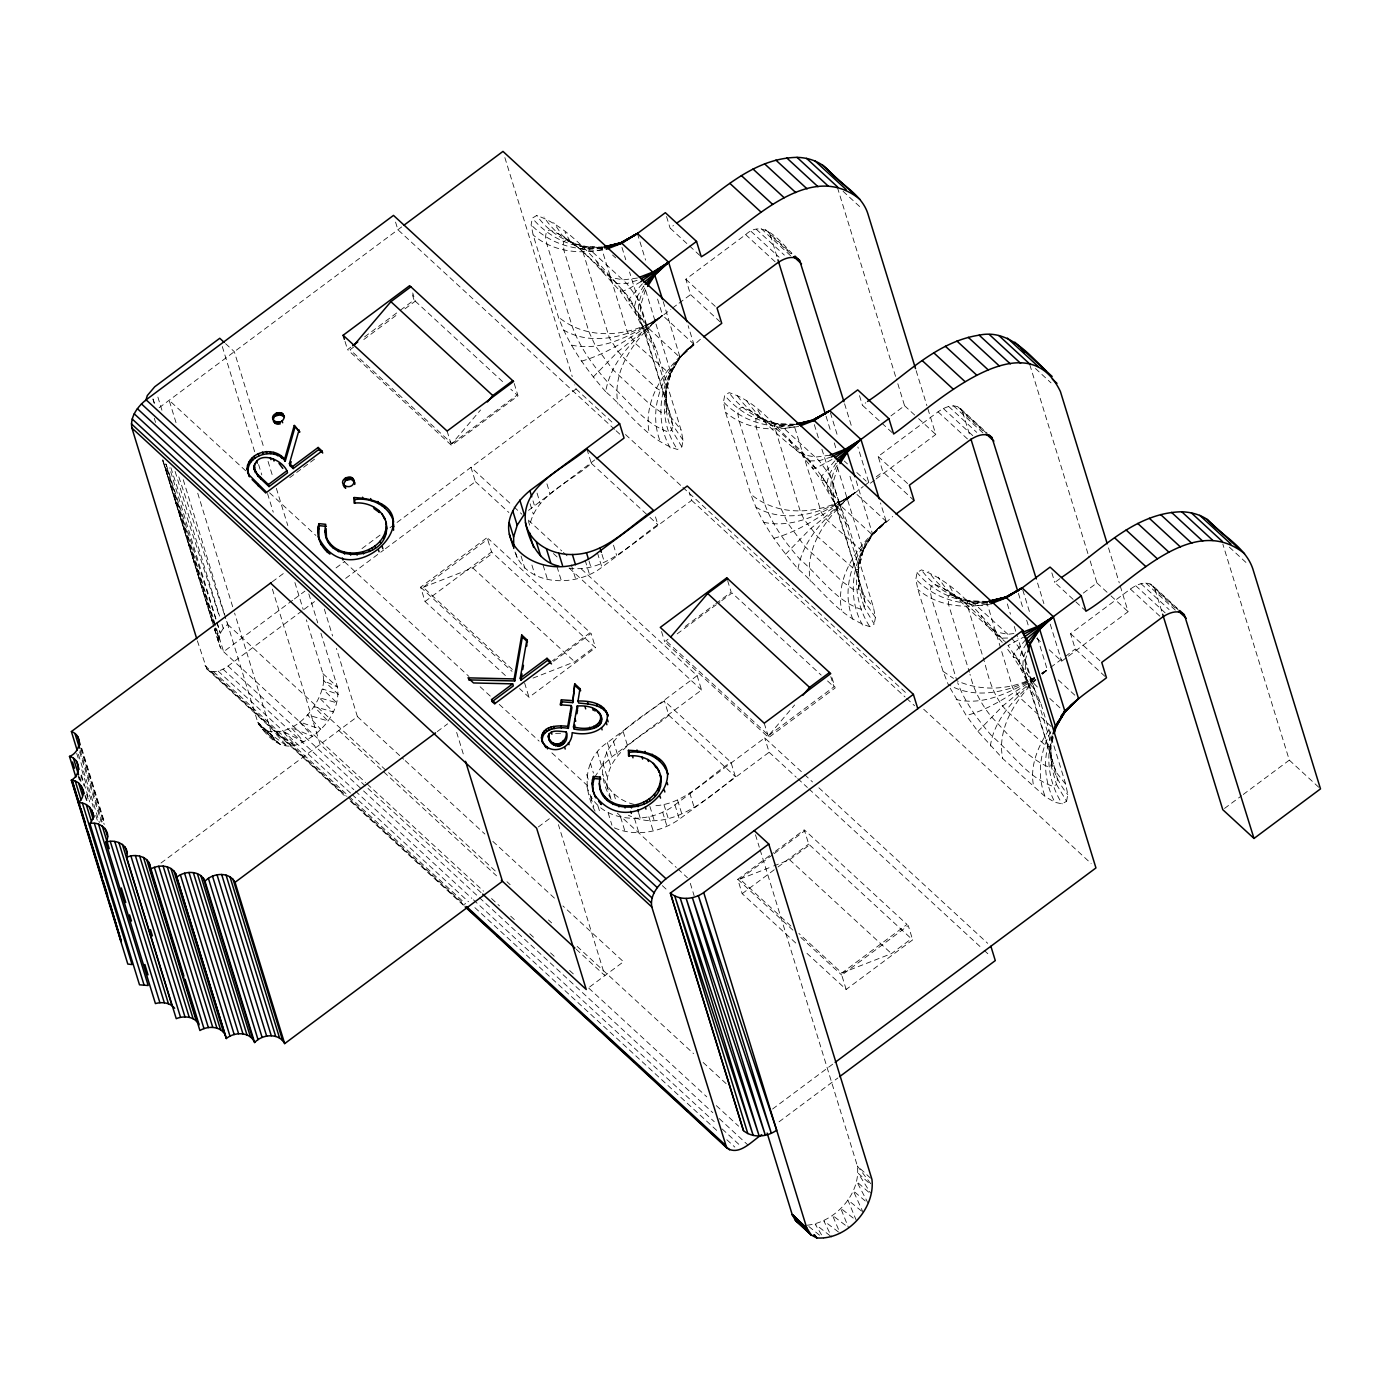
<?xml version="1.0" encoding="UTF-8"?>
<svg xmlns="http://www.w3.org/2000/svg" width="1390" height="1390" viewBox="0 0 1390 1390"><rect width="100%" height="100%" fill="white"/><g stroke="black" fill="none" stroke-linecap="round" stroke-linejoin="round"><path stroke-width="0.75" stroke-dasharray="5 3.75" d="M834.73 460.993L821.577 476.214L821.16 480.071L834.539 503.128L838.361 512.841L863.555 594.764L865.067 602.339L864.163 607.274L874.206 624.041L869.81 626.664C839.942 617.733 821.038 588.509 798.016 568.875C778.591 546.635 760.73 522.154 750.722 494.128L725.51 412.205L723.478 401.971L724.711 395.316L729.107 392.675C758.975 401.623 777.879 430.848 800.901 450.464C820.326 472.722 838.187 497.203 848.213 525.229L873.407 607.152L875.439 617.386L874.206 624.041M1025.681 639.661L1013.935 653.422L1013.519 657.279L1021.042 669.163L1030.72 690.048L1055.931 771.971L1057.425 779.547L1056.522 784.481L1066.582 801.248L1062.169 803.872L1054.906 802.308L1045.245 796.644L1002.694 758.54L977.952 731.435L966.276 715.537L950.204 688.206M681.847 446.816L671.787 430.066L672.708 425.132L671.196 417.539L646.003 335.615L636.325 314.731L620.149 291.083L620.965 287.921L642.788 319.839L655.837 348.021L681.048 429.944L683.081 440.161L681.847 446.816L677.451 449.457C647.584 440.508 628.68 411.284 605.658 391.667C611.861 355.632 643.5 330.594 670.831 309.31M798.016 568.875C804.219 532.839 835.876 507.802 863.19 486.517M990.375 746.1C994.058 718.439 1016.177 697.624 1035.602 679.501M605.658 391.667C586.232 369.41 568.371 344.946 558.346 316.903L533.152 234.98L531.119 224.763L532.353 218.108L536.749 215.467C571.898 227.977 598.482 264.013 623.363 291.049C639.435 307.26 640.303 331.897 655.837 348.021M700.386 339.264L680.249 357.473L670.206 374.24L635.213 343.278L627.238 331.602L602.026 249.679L602.513 247.055C576.746 249.105 551.552 236.456 536.749 215.467M835.147 497.047L828.683 491.956L826.633 484.224L829.17 474.39L836.102 463.148L863.312 550.214L858.429 569.518L858.777 588.682L864.163 607.274L860.897 609.22C835.581 600.862 819.561 575.651 799.597 558.954C785.211 542.465 771.971 524.325 764.552 503.545L739.341 421.622L737.847 414.046L738.75 409.112L742.017 407.148C771.641 419.05 793.829 445.582 815.739 468.256L833.166 458.856M856.205 480.853L872.659 534.455L862.565 551.448C852.539 575.947 855.284 604.528 869.81 626.664M1034.49 677.868C1008.914 692.046 974.929 700.23 948.223 684.436L943.08 671.335L917.869 589.412L915.836 579.178L917.07 572.524L921.466 569.883C956.424 582.48 980.558 615.961 1005.682 642.336M1051.135 726.449L1019.947 697.711L1012.65 687.772L986.639 601.835C960.264 604.285 933.819 592.991 917.07 572.524M1066.582 801.248L1067.798 794.594L1065.765 784.36L1040.571 702.437L1027.505 674.272L1008.028 645.516M1052.89 738.542L1050.788 746.725L1051.135 765.89L1056.522 784.481L1053.255 786.427C1027.94 778.087 1011.92 752.859 991.973 736.161C978.056 720.176 965.112 702.715 957.675 682.699M813.324 465.129L812.507 468.291L821.16 480.071L825 481.027M863.312 550.214L858.429 569.518L855.006 569.831L817.668 536.696L804.028 519.391L800.206 511.138L774.404 426.226L776.054 423.498L794.872 424.263M1053.168 737.065L1050.788 746.725L1047.382 747.038L1010.026 713.904C995.483 701.029 989.419 682.056 985.006 663.777M1052.751 736.196C1044.689 758.645 1049.624 784.047 1062.169 803.872M586.91 449.005L591.323 463.339C570.23 482.486 536.001 494.406 529.746 525.49L528.478 521.389M642.788 319.839L636.325 314.731L634.274 307.016L636.811 297.182L643.726 285.923L645.481 289.711L640.634 305.435L640.807 321.107L671.196 417.539L681.048 429.944M595.076 811.117C582.323 788.339 583.904 757.88 607.378 742.59L697.137 675.662L579.283 567.085M611.148 799.354C583.435 751.069 628.958 725.059 664.42 700.925L730.966 762.224L735.362 776.558C706.45 799.928 668.538 834.243 628.367 815.235M607.378 788.808C603.121 751.504 646.003 735.223 668.816 715.259L664.42 700.925M837.84 466.918L832.992 482.643L833.166 498.315L863.555 594.764L873.407 607.152M1026.567 655.924L1025.351 659.868L1025.525 675.523L1055.931 771.971L1065.765 784.36M1052.386 735.883C1046.236 756.334 1054.732 778.661 1067.798 794.594M1051.327 735.883C1042.309 757.116 1044.168 782.049 1054.906 802.308M644.786 287.956C635.682 302.742 635.386 324.079 650.694 334.921M837.162 465.164C828.04 479.95 827.762 501.286 843.052 512.128M1025.473 652.119C1019.756 665.028 1024.048 680.944 1035.428 689.336M1050.857 731.626C1040.102 751.295 1036.558 775.551 1045.245 796.644M1048.929 730.045C1037.722 746.604 1029.243 767.037 1033.882 787.279M1026.48 643.57L1021.528 651.615L1019.009 661.432L1021.042 669.163L1027.505 674.272M594.694 777.201L601.748 766.324L611.774 756.924L701.55 689.996L697.137 675.662M593.235 377.003L618.064 351.531L662.613 315.426L657.574 299.041M785.593 554.21L810.422 528.756L854.989 492.651L849.307 474.216M977.952 731.435L1002.781 705.964L1034.925 679.38M353.529 347.17L350.089 349.741L451.993 443.601L480.558 409.981M666.87 641.555L768.757 735.432L794.611 704.991M642.371 283.786L629.201 298.989L628.801 302.864L632.641 303.819M872.659 534.455L892.745 516.489M320.934 633.232L337.492 687.06C341.123 713.192 318.744 737.187 295.288 745.231C279.077 749.957 265.299 734.737 257.758 722.244L226.414 620.305L227.682 624.44C218.925 630.348 215.102 644.126 223.72 651.823L365.587 782.535M528.548 510.373L594.712 459.951M1035.932 679.832C1015.36 699.848 996.665 728.586 1002.694 758.54M1042.448 674.133L1047.348 669.858L1037.27 637.089M1042.309 673.994L1047.348 669.858L1041.77 673.142M1042.691 673.42L1047.348 669.858L1041.84 673.281M159.172 407.704L402.127 226.587M514.231 383.518L518.018 395.82L451.524 445.391L347.535 349.602L350.958 347.048M364.597 336.884L398.687 311.464M400.389 310.196L414.046 300.031L412.152 293.881M363.815 339.507L398.113 313.932M404.977 308.823L415.262 301.144L412.743 292.96M289.763 477.621L294.958 473.747M296.695 472.461L301.891 468.586M303.611 467.301L308.806 463.426M310.543 462.123L315.738 458.248M699.709 255.343L670.067 228.047L673.49 225.493M451.993 443.601L517.167 395.021L510.79 389.165M272.232 581.819L285.784 571.724M720.176 321.907L690.552 294.611L685.826 279.251L745.666 234.632C763.388 218.091 780.085 241.478 791.848 253.206M672.482 308.076L677.399 304.41M679.05 303.176L690.552 294.611M292.647 600.254L223.616 651.736L165.775 463.739M294.385 598.968L304.914 591.115M336.05 567.902L344.807 561.369M362.008 548.564L381.329 534.16M390.017 527.679L576.051 388.991L574.782 384.856M197.363 640.825L206.763 668.851C213.017 674.55 222.174 670.258 228.03 666.071L302.412 610.61M304.132 609.324L314.522 601.592M345.658 578.379L383.709 550.006M385.447 548.72L475.397 481.652L470.984 467.318L512.389 505.456M505.387 675.54L425.045 601.505L420.631 587.171L487.126 537.6L491.539 551.934L595.511 647.723L529.017 697.311L519.565 688.589M512.354 669.459L423.185 587.31L488.359 538.729L590.246 632.606L552.525 660.736M425.045 601.505L491.539 551.934M423.185 587.31L472.809 567.937L492.755 553.064M160.979 863.034L357.404 716.615L336.415 648.383M568.997 568.093C604.754 573.41 631.286 542.865 657.87 524.655L654.725 514.404M515.012 552.056C526.897 587.136 576.346 587.258 601.87 567.259L691.647 500.348L689.127 492.147M892.067 432.551L862.443 405.255L865.848 402.718M437.277 731.574L447.649 723.843M553.602 661.362L591.115 633.388L595.511 647.723M890.938 415.888L904.577 405.724L896.359 378.966M533.03 678.094L574.713 661.814L594.659 646.941M914.099 500.556L882.911 471.818L878.185 456.459L938.042 411.84C944.297 407.357 954.113 402.753 960.803 408.868L987.317 433.298M864.841 485.301L869.775 481.618M876.343 476.718L882.911 471.818M874.397 480.21L869.271 484.033L857.873 446.989M876.1 478.942L935.783 434.462L927.547 407.704M832.002 677.729L835.164 687.981L768.653 737.551L664.681 641.763L668.086 639.209M685.131 626.508L714.13 604.893M715.833 603.625L731.175 592.175L727.404 579.891M677.156 633.875L720.02 601.922M721.74 600.636L732.026 592.974L821.195 675.106M538.33 826.946L550.162 818.119M655.941 805.696C686.191 803.42 706.937 777.531 730.966 762.224M586.841 786.062C596.31 823.975 648.505 825.955 674.949 804.845L764.726 737.916L802.951 773.135M768.757 735.432L833.93 686.851L830.786 676.6M614.345 827.849C635.56 837.145 660.841 832.315 679.363 819.179L769.139 752.251L764.726 737.916M1085.99 611.2L1054.802 582.462L1059.927 578.64M1083.297 593.096L1096.936 582.931L1088.717 556.174M589.638 986.987L623.485 961.741L562.933 905.967M795.74 943.011L742.173 893.666L737.76 879.331L773.57 852.643M775.273 851.375L804.271 829.76L808.685 844.095L912.657 939.883L846.163 989.454L806.773 953.175M790.91 926.07L739.949 879.123L772.545 854.833M774.247 853.564L805.123 830.542L907.027 924.419L841.853 973L798.868 933.402M1104.911 676.339L1075.269 649.026L1070.543 633.666L1130.4 589.065C1136.655 584.565 1146.472 579.978 1153.179 586.076L1178.129 609.063M742.173 893.666L776.28 868.246M777.983 866.978L808.685 844.095M773.691 865.953L789.59 859.75L809.536 844.894M1050.631 667.409L1063.767 657.609M1065.418 656.375L1075.269 649.026M1049.155 649.755L1061.647 661.24L1066.755 657.435M1068.458 656.149L1128.141 611.67L1119.906 584.912M846.163 989.454L841.749 975.12L908.243 925.549L912.657 939.883M841.853 973L891.477 953.627L911.423 938.754M772.562 1109.029L833.461 1063.611M779.06 1121.8L837.875 1077.962M1224.521 808.441L1241.565 795.74M1243.268 794.455L1289.312 760.139L1222.835 544.081M1034.612 678.946C1013.049 692.985 991.47 708.883 966.276 715.537M1042.57 673.264L1047.348 669.858L1041.927 673.455M1034.699 678.268C1011.416 691.734 983.755 706.242 956.129 699.5M640.807 281.649L630.417 287.834L623.363 291.049L620.149 291.083C598.951 268.948 578.57 241.2 549.658 229.941L546.392 231.887L545.471 236.821L546.982 244.414L572.193 326.337C579.613 347.1 592.852 365.257 607.239 381.746C627.185 398.443 643.222 423.655 668.538 432.012L671.787 430.066C658.756 400.476 667.495 363.468 693.818 344.164L688.137 325.729M1025.542 636.081L1008.098 645.481M1034.351 677.521C1010.773 690.031 981.427 691.82 956.911 680.753L931.7 598.829L930.205 591.254L931.109 586.319L934.375 584.356C962.592 594.955 982.765 620.896 1004.362 641.068M739.949 879.123L771.711 866.735M637.089 280.328L626.786 283.543L617.16 283.716L610.94 280.207L608.542 273.257M831.515 456.893L819.144 460.75L809.519 460.924C787.018 442.75 762.901 423.707 746.03 399.92M581.559 361.122C611.67 352.66 637.176 332.905 662.613 315.426L693.818 344.164C661.779 368.211 655.003 416.705 677.451 449.457M773.917 538.33C804.028 529.868 829.535 510.13 854.989 492.651L886.177 521.372L872.468 534.768L862.565 551.448L827.589 520.486L821.351 512.58L794.124 425.514C768.462 429.024 741.53 420.875 723.478 401.971M602.218 249.818L591.984 251.156L579.804 248.758L570.612 242.242L565.035 232.078M637.489 278.017L623.172 279.894L611.009 277.496L601.818 270.981L596.223 260.816M798.659 426.487L784.342 428.363L772.162 425.966L762.988 419.467L757.394 409.286M829.865 455.225L815.53 457.101L803.368 454.704L794.177 448.205L788.599 438.024M991.018 603.712C969.195 611.114 948.293 595.719 938.389 577.128M949.77 586.493L955.347 596.675L986.535 625.413L995.727 631.911L1007.889 634.309L1014.04 633.51M807.225 1225.216C834.73 1222.262 860.897 1194.288 857.387 1166.019L759.948 849.273M602.026 249.679C578.327 254.596 551.969 251.19 533.152 234.98M794.385 426.886C770.686 431.804 744.328 428.398 725.51 412.205M986.761 604.094C963.044 609.011 936.704 605.606 917.869 589.412M601.748 248.306C576.103 251.816 549.172 243.65 531.119 224.763M986.483 602.721C960.82 606.249 933.889 598.082 915.836 579.178M602.756 248.08C578.883 251.677 556.452 236.422 544.011 217.031M793.117 425.34C769.904 428.329 748.498 412.899 736.387 394.256M987.491 602.495C963.618 606.11 941.169 590.854 928.746 571.464M1007.663 638.027L1001.877 638.132L995.657 634.639L986.535 625.413L980.958 615.231M555.583 733.347L561.334 733.277M815.739 468.256L812.507 468.291L803.298 457.414L800.901 450.464M601.922 247.42C575.547 249.853 549.102 238.576 532.353 218.108M794.281 424.628C767.905 427.06 741.461 415.784 724.711 395.316M603.486 247.264L583.696 246.291L582.045 249.018L609.341 337.77L618.064 351.531L625.309 359.471L656.497 388.21L664.785 393.075L666.071 392.31L670.953 373.007L645.481 289.711M795.845 424.489C769.817 426.869 744.084 413.768 729.107 392.675M988.203 601.696C962.193 604.077 936.46 590.976 921.466 569.883M987.23 601.488L968.413 600.723L966.762 603.434L984.381 661.727M571.412 345.085C604.268 352.348 636.255 332.922 662.613 315.426C636.603 336.38 611.426 368.767 617.959 404.108M763.77 522.293C796.626 529.555 828.614 510.13 854.989 492.651C828.979 513.588 803.785 545.975 810.318 581.333M1017.358 658.235L1013.519 657.279L1006.099 647.184M634.188 804.41C619.315 801.005 606.11 789.781 602.965 774.456M563.506 330.003C595.129 348.178 634.761 334.834 662.613 315.426C632.745 337.04 587.779 341.766 558.346 316.903M755.865 507.211C787.487 525.385 827.12 512.041 854.989 492.651C825.104 514.248 780.138 518.974 750.722 494.128M943.08 671.335L953.453 678.389M838.518 1232.044L823.818 1220.82L831.707 1237.013M845.328 1225.216L832.523 1215.399L840.151 1233.295M830.056 1235.727L815.2 1224.173L823.749 1238.594M853.217 1218.074L840.689 1208.257L848.543 1227.683M808.876 1226.553L820.447 1235.919M861.522 1211.038L847.778 1199.883L856.344 1220.524M865.258 1200.96L853.304 1190.865L863.051 1212.289M258.279 723.703L272.318 735.64L275.429 741.304L258.592 724.399L272.318 735.64L234.597 613.059M868.628 1192.134L856.883 1181.813L868.246 1203.497M258.001 722.974L272.318 735.64L257.758 722.244M868.472 1182.56L858.273 1173.334L870.47 1192.933M843.087 191.299L861.8 208.535M1035.446 368.506L1051.048 382.876M1229.368 547.156L1248.081 564.392M765.317 229.437L791.831 253.866M957.675 406.644L985.753 432.516M1150.034 583.852L1178.112 609.724M768.444 231.661L770.355 235.118L792.178 255.239M960.803 408.868L962.714 412.326L984.554 432.446M1153.179 586.076L1155.073 589.551L1176.913 609.654M761.164 228.62L790.806 255.916M953.523 405.828L983.164 433.124M1145.881 583.036L1175.523 610.332M756.282 229.263L784.36 255.117M948.64 406.471L976.718 432.325M1140.999 583.678L1169.077 609.55M751 231.313L779.078 257.167M943.358 408.521L974.546 437.259M1135.717 585.729L1166.922 614.467M745.666 234.632L776.871 263.37M938.042 411.84L969.23 440.578M1130.4 589.065L1161.588 617.786M904.577 405.724L917.052 417.209M918.616 418.651L935.783 434.462M1096.936 582.931L1109.428 594.433M1110.975 595.858L1128.141 611.67M1289.312 760.139L1320.5 788.877M685.826 279.251L717.014 307.989M878.185 456.459L909.373 485.197M1070.543 633.666L1101.749 662.404M844.321 461.046L847.448 463.913M856.796 472.53L866.161 481.149M1036.679 638.253L1041.371 642.562M612.538 255.03L615.666 257.897M1058.259 679.918L1076.972 697.154M1007.889 634.309L973.365 602.843L954.027 595.667L950.395 594.885L948.189 596.188L948.588 604.633L969.386 672.221M1037.357 686.99L1030.824 680.162L1018.036 638.74M1049.832 698.492L1062.307 709.977M576.051 388.991L614.328 424.245M625.5 434.531L681.308 485.961M682.907 487.421L907.774 694.583M923.725 709.265L1091.167 863.538M614.502 429.284L397.905 229.732L395.386 221.549M616.083 430.744L620.861 435.139M691.647 500.348L905.064 696.946M906.645 698.423L914.603 705.755M415.262 301.144L504.431 383.293M591.323 463.339L648.366 515.899M649.947 517.358L657.87 524.655M827.571 680.978L833.93 686.851M513.987 506.933L521.945 514.265M528.322 520.138L561.769 550.944M563.367 552.421L568.145 556.817M804.549 774.595L812.507 781.945M818.884 787.8L987.699 943.323M475.397 481.652L508.844 512.458M553.428 553.55L558.207 557.946M569.361 568.215L701.55 689.996M769.139 752.251L796.209 777.201M797.808 778.661L807.364 787.47M808.963 788.947L982.556 948.866M984.155 950.326L990.514 956.198M668.816 715.259L735.362 776.558M472.809 567.937L574.713 661.814M789.59 859.75L891.477 953.627M225.58 343.643L234.319 351.687L264.239 448.987M420.631 587.171L512.007 671.353M737.76 879.331L792.908 930.136M800.779 937.399L841.749 975.12M245.7 470.793L169.146 400.268L176.13 422.994M269.608 492.825L315.86 535.428M344.564 561.873L468.969 676.478M480.123 686.764L491.296 697.05M499.253 704.382L539.129 741.113M551.882 752.876L588.561 786.653M617.282 813.098L676.287 867.464M677.868 868.941L687.442 877.75M662.352 885.656L668.729 891.529M322.932 673.646L337.492 687.06L323.818 680.753L322.932 673.646L306.373 619.836M870.488 1178.077L857.387 1166.019L871.547 1184.801M357.404 716.615L403.604 759.183M405.202 760.643L484.867 834.035M492.842 841.384L556.573 900.094M227.682 624.44L497.394 872.92M506.968 881.729L510.147 884.666M548.424 919.937L551.622 922.873M577.128 946.381L693.558 1053.62M703.114 1062.447L727.039 1084.478M338.778 730.497L496.525 875.804M576.19 949.196L604.876 975.624L558.433 824.67M367.186 783.995L483.564 891.198M491.539 898.548L499.497 905.898M510.669 916.166L515.447 920.58M529.798 933.802L536.175 939.675M550.51 952.88L556.886 958.752M569.639 970.515L576.016 976.388M588.769 988.134L706.745 1096.814M716.302 1105.623L738.629 1126.178M481.096 892.623L320.169 744.38L271.815 587.223M228.03 666.071L361.991 789.485M363.572 790.945L712.827 1112.695M719.221 1118.568L747.924 1145.013M223.06 669.163L353.825 789.642M355.423 791.119L471.836 898.357M473.434 899.834L714.251 1121.678M722.227 1129.027L739.758 1145.186M218.126 671.092L350.488 793.03M352.087 794.489L468.5 901.745M474.876 907.618L717.292 1130.939M726.848 1139.748L734.824 1147.098M213.556 671.683L347.517 795.097M349.116 796.557L465.546 903.813M204.99 665.619L346.927 796.366M348.525 797.843L464.938 905.081M209.699 670.918L345.241 795.792M351.635 801.683L463.27 904.525M206.763 668.851L343.921 795.202M350.297 801.074L463.53 905.377M617.16 283.716L579.804 248.758L562.186 235.31L553.672 222.695M1011.503 637.958L1018.557 646.906L1025.351 659.868L1050.562 741.791L1051.744 762.554L1051.135 765.89L1048.929 767.211C1025.646 757.168 1008.775 734.702 991.226 716.615C981.253 704.174 973.643 689.874 970.011 674.272M1002.242 642.389L995.657 634.639L993.277 627.672M1040.571 702.437C1026.22 689.249 1026.115 668.19 1013.935 653.422M848.213 525.229C833.861 512.024 833.739 490.983 821.577 476.214M875.439 617.386L865.067 602.339L859.385 585.346L858.203 564.566L832.992 482.643L829.17 474.39L819.144 460.75L781.006 425.618L761.668 418.459L758.019 417.66L755.83 418.981L756.23 427.425L781.423 509.348L787.956 523.439L805.071 546.739L842.427 581.698L852.939 589.204L856.57 589.986L858.777 588.682L858.203 564.566L863.051 548.841L872.59 534.107L886.177 521.372L880.513 502.954M683.081 440.161L672.708 425.132L667.026 408.139L665.827 387.358L640.634 305.435L636.811 297.182L626.786 283.543L588.648 248.41L569.292 241.235L565.661 240.453L563.471 241.773L563.871 250.217L589.065 332.14L595.598 346.232L612.712 369.514L650.068 404.473L660.58 411.996L664.212 412.778L666.418 411.457L665.827 387.358L670.692 371.634L680.231 356.9L693.818 344.164C667.808 365.101 642.614 397.505 649.165 432.846M862.53 625.1C843.365 590.663 855.284 544.828 886.177 521.372C860.167 542.326 834.973 574.713 841.523 610.071M670.171 447.893C650.989 413.456 662.908 367.62 693.818 344.164C665.098 366.352 646.28 406.801 660.528 442.229M153.074 399.034L154.429 403.135M178.841 476.909L225.632 618.289M170.866 467.718L219.325 616.152M222.018 624.388L223.373 628.523L222.105 624.388M166.209 464.416L220.35 633.232L169.545 467.891M163.255 461.202L214.946 625.9L165.445 464.66M1155.073 589.551L1162.666 614.241M1108.508 547.886L1119.28 582.862M1029.851 364.823L1088.075 554.124M1051.848 572.871L1054.802 582.462M1037.583 583.053L1043.907 603.625M1050.249 624.197L1061.647 661.24M1022.779 589.986L1030.338 614.554M962.714 412.326L970.307 437.033M1018.418 593.408L1022.849 607.812M1026.654 620.166L1028.548 626.334M1007.333 603.938L1010.478 614.172M1014.266 626.456L1017.41 636.707M916.149 370.661L926.904 405.654M837.475 187.615L895.716 376.916M859.489 395.663L862.443 405.255M844.581 403.778L851.549 426.417M830.403 412.761L837.979 437.346M770.355 235.118L777.948 259.808M826.06 416.201L830.49 430.605M834.278 442.941L836.189 449.126M814.332 424.662L818.745 439.014M821.89 449.248L839.89 505.039L872.225 534.716L886.177 521.372C857.456 543.559 838.639 584.009 852.887 619.436M666.522 216.527L670.067 228.047M663.221 301.595L680.11 357.56L646.367 326.25L629.531 272.04M637.419 233.503L645.603 260.139M621.973 247.455L625.761 259.756M764.239 723.217L768.653 737.551M755.482 834.782L759.305 847.205M661.536 631.512L664.681 641.763M504.865 157.609L572.246 376.603M613.494 545.141L616.639 555.392M689.735 792.96L694.149 807.295M601.974 554.367L604.494 562.55M677.59 800.136L681.986 814.471M597.457 552.925L601.87 567.259M674.949 804.845L679.363 819.179M690.309 883.345L694.131 895.751M589.013 561.004L590.906 567.137M663.986 804.723L668.399 819.058M585.12 560.205L589.534 574.539M662.613 812.125L667.026 826.459M649.895 806.426L654.308 820.76M546.948 483.842L550.093 494.076M623.189 731.661L627.602 745.996M571.325 564.879L575.721 579.213M648.817 816.781L653.231 831.116M638.757 813.306L640.651 819.457M537.061 493.103L540.206 503.336M613.303 740.922L617.716 755.257M556.99 566.599L561.404 580.933M634.5 818.519L638.896 832.853M533.013 500.904L534.281 505.004M607.378 742.59L611.774 756.924M530.129 503.805L533.274 514.057M606.37 751.625L610.766 765.959M613.894 794.038L615.787 800.188M543.125 565.278L547.538 579.613M620.618 817.181L625.031 831.515M602.843 763.075L607.239 777.41M597.335 751.99L601.748 766.324M606.735 785.02L610.523 797.321M531.918 565.07L535.063 575.321M608.16 812.889L611.93 825.191M590.281 762.867L593.443 773.101M521.076 556.07L524.847 568.354M597.943 805.939L600.463 814.123M586.702 774.491L589.221 782.674M515.69 553.064L517.584 559.197M590.663 796.783L593.808 807.017M447.111 431.056L451.524 445.391M524.603 682.959L529.017 697.311M345.015 341.401L347.535 349.602M456.65 732.391L464.277 757.202M324.322 609.098L332.592 635.977M268.062 461.411L272.527 475.901M276.349 488.324L287.817 525.594M308.823 593.912L317.737 622.894M222.296 346.562L254.787 452.132M258.61 464.555L261.789 474.911M267.523 493.537L273.257 512.18M294.906 582.566L303.194 609.48M197.745 493.242L233.972 610.992M157.887 397.088L162.335 411.562M183.272 479.759L225.771 618.237M152.9 399.104L154.168 403.239M175.123 471.436L219.568 616.118M154.29 418.286L155.558 422.421M212.305 621.017L162.734 459.864L213.852 626.751M214.842 629.288L220.576 647.879M162.977 461.411L213.817 626.716M214.46 628.784L218.908 643.24L214.477 628.819M81.715 748.254L104.615 822.706M81.489 748.915L104.389 823.366M80.672 747.924L104.215 824.444M80.099 750.166L102.356 822.55M79.612 751.799L101.244 822.098M78.379 754.301L99.368 822.533M76.711 753.363L78.622 759.566M81.802 769.904L93.252 807.121M95.806 815.391L97.7 821.594M81.437 775.029L89.707 801.908M80.933 775.637L84.112 785.976M86.649 794.246L89.203 802.517M79.769 777.166L81.037 781.302M85.485 795.775L87.396 801.978M78.987 776.767L80.481 781.076M84.929 795.549L86.84 801.752M78.083 775.828L79.369 779.964M591.202 796.539L591.236 800.397M323.818 680.753C320.882 707.771 290.944 741.495 262.276 729.281L280.537 744.936L267.784 732.148L287.313 746.274L274.733 732.825L295.288 745.231L282.691 731.244L303.923 741.878L291.136 727.526L312.628 736.439L299.528 721.914L320.795 729.298L307.329 714.755L327.884 720.941L314.036 706.52L333.392 711.923L319.231 697.728L336.988 702.871L322.567 688.936L338.378 694.392L323.818 680.753M218.838 638.253L215.606 627.95L218.838 638.253"/><path stroke-width="1.5" d="M253.918 467.561C257.063 449.682 281.388 458.648 286.879 470.758L287.522 472.809L269.052 486.587L257.897 476.092L253.918 467.561L254.787 471.227M254.561 469.611L254.561 464.225M548.355 736.109C550.006 728.655 560.987 731.713 566.269 731.87L566.911 733.92C568.51 748.932 549.067 749.783 548.355 736.109L549.415 740.349M548.981 738.159L549.12 733.746M573.479 726.918C606.457 735.327 611.339 703.705 577.215 705.998L573.479 726.918L574.105 728.968C583.522 731.574 608.247 729.767 600.132 713.678M329.951 554.106C320.586 547.538 315.148 534.785 319.005 523.665L325.729 524.308C317.024 566.773 394.969 562.568 385.847 522.067L386.854 528.826M318.901 538.729L319.005 523.665M541.475 737.743C542.5 725.319 558.537 725.25 567.728 726.345L568.354 728.395C558.745 726.362 539.511 728.673 542.621 742.677L541.475 737.743L542.117 739.793M592.661 789.468L595.841 797.843C592.488 791.327 590.82 783.526 593.391 776.437L600.115 777.097L600.758 779.147L594.016 778.487L593.391 776.437M593.287 791.518L592.713 785.176L594.016 778.487M326.511 538.312L326.094 528.495M386.49 524.117C383.918 509.435 368.055 501.425 354.155 503.128L354.05 497.533C446.572 502.398 351.427 604.094 318.258 536.696M393.561 530.216L392.849 519.53M661.24 781.597L660.25 774.856C669.355 815.357 591.41 819.544 600.115 777.097M595.215 795.792C637.419 850.263 714.686 753.033 628.436 750.322L628.541 755.917C642.458 754.197 658.304 762.207 660.875 776.906M247.038 468.517C248.775 451.177 274.143 445.877 284.603 459.186L285.228 461.237C274.073 445.147 240.748 456.963 249.522 476.805L247.038 468.517L247.663 470.567M541.996 740.627C548.894 756.612 572.246 749.679 572.159 732.634C610.975 741.096 624.145 699.934 578.014 700.994L579.995 688.676L574.765 683.863L572.715 702.628L562.012 701.846L561.369 699.813L572.089 700.577M325.886 536.262C336.536 563.68 383.605 555.34 386.212 526.775M600.272 789.034C610.922 816.451 657.991 808.111 660.615 779.564M567.728 726.345L571.29 705.581L560.187 704.782L561.369 699.813M568.354 728.395L571.916 707.632L571.29 705.581M572.715 702.628L574.765 683.863M576.937 713.696L577.545 709.925M196.737 638.757L131.911 428.033C129.826 416.774 137.836 406.471 146.106 399.816L393.492 215.398L619.645 423.742L624.058 438.076L596.432 458.665M761.755 1134.692C752.216 1140.582 739.046 1156.706 726.675 1147.793L651.806 906.975C649.721 895.733 657.731 885.43 666.019 878.758L913.386 694.357L687.233 486.014L597.457 552.925C550.04 592.123 470.307 540.588 529.868 490.67L619.645 423.742M198.527 1023.648C193.87 1016.333 183.671 1015.534 176.252 1018.679L126.646 857.387C130.469 845.554 115.509 838.292 105.796 842.288L155.419 1003.58C162.022 1001.651 170.119 1002.624 174.671 1008.254M468.604 679.901L514.752 680.961L514.126 678.928L521.719 635.004L526.897 639.765L526.793 646.089M514.752 680.961L522.345 637.054L521.719 635.004M520.242 678.216L546.982 658.287L547.625 660.337L520.885 680.266L520.242 678.216L526.897 639.765M520.885 680.266L521.98 673.855M522.727 669.58L523.457 665.324M879.245 498.854L860.966 439.448L829.778 410.728L813.046 420.006L829.778 410.728L857.717 389.895L888.905 418.633L893.631 433.993C927.808 410.519 1024.065 316.017 1060.396 391.493L1107.239 543.768M574.105 728.968L574.921 725.094M561.212 705.164L562.012 701.846M1054.471 732.408C1061.109 706.711 1087.154 693.037 1106.475 677.764L1101.749 662.404L1161.588 617.786C1167.843 613.303 1177.678 608.716 1184.367 614.814L1254.006 838.448L1320.5 788.877L1252.772 568.701C1245.284 546.687 1222.14 535.793 1207.163 519.408C1199.64 514.352 1190.744 512.111 1181.778 511.781C1133.615 512.632 1098.76 552.734 1061.63 577.371M1054.176 733.208L1055.41 726.049L1030.198 644.126L1022.223 632.45L1037.722 626.421L1053.342 616.673L1081.264 595.841L1050.076 567.103L1022.136 587.935L1006.516 597.683L991.018 603.712M284.603 459.186L294.263 425.462L299.701 431.942L294.263 425.462M285.228 461.237L294.889 427.512M293.203 468.569L292.56 466.536L318.154 447.458L318.779 449.509L293.203 468.569L290.041 465.667L289.415 463.617L299.076 429.892M290.041 465.667L291.17 461.706M145.759 400.598L147.305 395.559L154.724 386.767L219.759 338.274L224.12 342.305M513.744 548.477L513.622 536.905L517.202 525.281L524.239 514.404L519.825 500.07M1027.783 651.997L1030.198 644.126L1039.755 629.392L1053.342 616.673L1022.136 587.935L1005.404 597.214L988.724 601.314M1052.977 733.92L1055.41 726.049L1064.948 711.315L1078.536 698.597L1053.342 616.673L1038.139 626.855L1023.874 634.118M548.442 737.169C552.334 748.915 567.676 744.189 566.269 731.87M1027.905 646.263L1039.581 628.94L1053.342 616.673L1025.542 636.081M105.796 842.288C112.573 831.985 100.393 820.865 89.881 823.523L139.504 984.815L148.174 985.51L98.568 824.235M1053.95 728.447L1054.923 728.673L1064.827 711.975L1078.536 698.597L1070.387 705.72M89.881 823.523C97.925 814.853 89.134 801.596 78.188 802.777C87.362 795.931 82.775 780.763 71.324 780.19L127.811 964.069L132.067 964.556L82.444 803.264M1026.48 643.57L1039.303 628.436L1053.342 616.673L1027.106 638.201M1057.147 723.495L1059.267 720.194M1061.387 716.893L1064.584 711.923L1078.536 698.597L1064.254 711.732L1060.778 716.528M647.601 286.427L655.02 274.977L668.607 262.241L696.546 241.426L665.341 212.687L637.419 233.503L621.799 243.267L606.301 249.279M839.96 463.634L847.379 452.184L860.966 439.448L888.905 418.633M647.306 284.585L654.846 274.525L668.607 262.241L637.419 233.503L620.687 242.781L604.007 246.899M839.664 461.81L847.205 451.733L860.966 439.448L845.363 449.213L829.865 455.225M354.172 344.929L390.903 301.682L410.849 286.809M487.369 401.971L492.807 395.559L512.754 380.686M670.936 636.742L707.666 593.513L727.613 578.64M802.777 695.382L809.571 687.372L829.517 672.499M645.082 284.446L654.586 274.004L668.607 262.241L686.886 321.646M837.458 461.654L846.944 451.229L860.966 439.448L845.78 449.63L831.515 456.893M1078.536 698.597L1064.983 711.889L1063.871 711.419M71.324 780.19C81.002 775.029 81.02 759.218 69.5 756.421C80.064 752.563 83.643 735.797 71.394 731.557L271.276 582.532M643.848 282.5L668.607 262.241L652.987 272.006L639.435 277.27M284.672 1043.612C278.834 1032.562 262.171 1034.16 254.631 1042.552L205.008 881.26C212.548 872.868 229.211 871.269 235.049 882.337L284.672 1043.612L502.45 881.277L465.546 761.338M836.224 459.708L860.966 439.448L834.799 457.779M274.803 414.046C267.419 419.884 280.415 426.122 283.647 418.929A6.307 4.934 -17.1 0 0 284.203 415.923L281.597 413.021L276.106 413.264L273.291 419.12L273.639 421.882M344.79 478.525C337.405 484.363 350.402 490.601 353.633 483.407A6.307 4.934 -17.1 0 0 354.189 480.401L351.583 477.5L346.093 477.726L344.79 478.525L345.415 480.575L343.243 485.44M403.865 225.284L502.972 151.406L1022.866 630.365L1095.946 867.933L835.147 1062.36M343.121 335.268L409.633 285.68L513.605 381.468L447.111 431.056L343.121 335.268L344.39 339.351M352.66 345.78L357.769 341.975M269.052 486.587L268.409 484.537L286.879 470.758M318.154 447.458L322.028 451.038L266.619 492.355L248.88 474.772M676.913 222.956C714.043 198.301 748.897 158.217 797.043 157.365C808.737 157.661 820.604 161.692 828.596 170.518C841.35 185.2 862.13 194.513 868.038 214.286L915.523 368.611M859.802 199.257C806.044 155.506 741.878 232.912 701.272 256.785L696.546 241.426M703.67 336.814L721.74 323.349L717.014 307.989L776.871 263.37C783.126 258.887 792.943 254.283 799.632 260.399L843.956 401.727M867.568 401.432C903.135 377.854 934.844 341.957 979.151 335.164C1010.93 328.353 1031.606 358.255 1052.16 376.464M235.049 882.337L435.539 732.86M492.199 701.637L491.574 699.587L512.684 683.863L513.31 685.913L492.199 701.637L494.788 704.035M896.029 514.039L914.099 500.556L909.373 485.197L969.23 440.578C975.485 436.095 985.302 431.491 992.008 437.607L1036.315 578.935M1022.866 630.365L670.414 893.092L743.511 1130.678C752.911 1138.497 767.158 1137.02 776.68 1130.209L703.722 892.536L768.774 844.043L754.214 830.629M1244.519 553.672C1190.761 509.939 1126.595 587.345 1085.99 611.2L1081.264 595.841M839.612 1076.659L995.292 960.594L990.879 946.26M120.947 941.482L110.175 903.761M640.807 281.649L668.607 262.241L653.422 272.423L640.929 278.782M254.631 1042.552C250.165 1031.449 234.406 1031.71 226.309 1038.539L176.686 877.246C184.8 870.418 200.542 870.157 205.008 881.26M796.366 424.106L813.046 420.006L829.778 410.728L814.158 420.475L800.605 425.74M275.429 416.096L280.102 414.637L284.446 416.948M345.415 480.575L351.201 479.237L354.815 482.452A6.307 4.934 -17.1 0 1 354.693 484.467M1054.923 728.673L1065.018 711.663L1039.581 628.94L1005.804 597.179L989.28 601.001M620.705 243.372L637.419 233.503L620.705 243.372L615.11 245.248M525.472 522.553C529.712 543.803 552.195 554.957 572.385 554.506C605.241 554.263 628.176 527.244 653.456 510.321L586.91 449.005C564.079 468.986 521.198 485.249 525.472 522.553C529.295 541.266 538.243 561.96 559.058 566.13M1005.439 597.787L1022.136 587.935L1005.439 597.787L999.827 599.681M703.722 892.536C694.166 899.452 679.745 900.963 670.31 893.006L743.407 1130.591M605.432 246.76L621.087 242.746L637.419 233.503L621.417 242.937L604.772 248.028M797.808 423.985L813.445 419.954L829.778 410.728L813.776 420.162L798.989 424.68M637.419 233.503L620.652 243.007L607.43 246.725M813.011 420.232L829.778 410.728M225.406 1035.133C220.715 1025.976 207.892 1025.646 199.917 1030.511L150.311 869.219C158.269 864.354 171.092 864.684 175.8 873.841L226.309 1038.539M126.646 857.387C135.751 852.73 151.319 857.126 150.311 869.219M989.506 602.443L1006.134 597.37L1022.136 587.935L1005.37 597.439L997.812 599.559M797.895 424.454L811.117 420.753M990.167 601.192L1005.804 597.179M604.546 246.569L621.799 243.267L654.238 273.465L662.578 299.545M796.904 423.794L814.158 420.475L846.597 450.673L854.954 476.753M354.05 497.533L354.676 499.583C370.574 497.116 388.783 505.317 393.474 521.563M628.436 750.322L629.062 752.372C644.96 749.905 663.186 758.089 667.86 774.352L667.235 772.301M514.126 678.928L467.961 677.851L473.521 682.959L512.684 683.863M319.631 525.715L326.355 526.358M607.586 713.956L608.212 716.006C603.642 704.504 589.134 704.018 578.64 703.045L578.014 700.994M813.532 1235.119L816.799 1237.917C846.423 1240.367 875.491 1208.657 871.947 1179.415L768.774 844.043M822.428 164.976L853.616 193.714M1014.787 342.201L1045.992 370.939M1207.163 519.408L1238.351 548.147M1052.317 379.053L1056.991 383.362M815.026 160.91L846.215 189.631M1007.385 338.118L1038.591 366.856M1199.744 515.325L1230.949 544.063M806.513 158.338L837.718 187.077M998.871 335.563L1030.077 364.302M1191.247 512.771L1222.436 541.509M797.043 157.365L828.249 186.086M989.402 334.573L1020.607 363.311M1181.778 511.781L1212.966 540.519M786.775 157.956L817.98 186.694M979.151 335.164L1010.339 363.902M1171.509 512.371L1202.698 541.11M775.898 160.128L807.086 188.866M968.257 337.336L999.445 366.074M1160.615 514.543L1191.803 543.282M764.57 163.829L795.758 192.567M956.928 341.054L988.116 369.792M1149.287 518.261L1180.475 547M752.998 169.024L784.186 197.762M945.356 346.232L976.544 374.97M1137.715 523.439L1168.92 552.178M741.374 175.592L772.579 204.33M933.75 352.799L964.938 381.538M1126.109 530.007L1157.297 558.745M729.924 183.428L761.112 212.166M922.282 360.636L953.471 389.374M1114.641 537.861L1145.847 566.599M794.958 256.073L799.632 260.399M988.881 434.722L992.008 437.607M1179.693 610.505L1184.367 614.814M793.742 256.681L801.543 263.857M986.101 433.889L993.902 441.064M1178.477 611.096L1186.261 618.289M1254.006 838.448L1222.8 809.71L1162.666 614.241M390.903 301.682L492.807 395.559M707.666 593.513L809.571 687.372M546.982 658.287L550.874 661.866L495.466 703.166L491.574 699.587M318.779 449.509L321.368 451.906M522.345 637.054L527.522 641.815M547.625 660.337L551.5 663.916M575.391 685.913L580.62 690.726L579.995 688.676M289.415 463.617L292.56 466.536M254.162 469.195L257.254 474.042L268.409 484.537M252.111 479.55L265.803 493.068M146.106 399.816L666.019 878.758M141.45 403.899L661.345 882.841M137.384 408.677L657.296 887.619M134.239 413.82L654.134 892.78M132.189 418.998L652.084 897.957M131.39 423.846L651.302 902.788M131.911 428.033L651.806 906.975M270.546 583.088L536.627 828.214L586.25 989.506L482.678 894.1M501.303 880.218L574.921 948.049M466.536 906.558L724.885 1144.561M466.449 907.462L491.973 930.97M496.751 935.366L546.183 980.906M549.38 983.859L579.682 1011.764M582.862 1014.7L600.411 1030.859M603.607 1033.812L633.909 1061.717M638.688 1066.13L688.12 1111.67M691.317 1114.606L720.02 1141.051M723.217 1143.987L729.594 1149.86M465.129 906.853L726.675 1147.793M814.401 1234.754L816.799 1237.917L811.291 1235.05L806.773 1228.013L792.213 1214.599L767.141 1133.093M282.796 468.395L279.025 463.409M807.017 1228.743L792.213 1214.599L795.323 1220.264L811.291 1235.05L795.323 1220.264L807.607 1230.167L792.213 1214.599L807.295 1229.472M655.958 767.575L653.248 763.284M598.586 801.196L601.331 804.549L600.706 802.499M1020.972 347.726L1024.586 352.904M601.488 717.449L599.368 712.584M970.932 439.084L1017.793 591.358M913.386 694.357L917.8 708.692M777.948 259.808L825.417 414.133M600.08 548.216L601.349 552.317M664.594 765.838L665.219 767.888M806.773 1228.013L776.68 1130.209L698.371 895.681L771.328 1133.319L692.394 897.714L765.369 1135.317L686.173 898.461L759.183 1136.047L680.162 897.888L753.189 1135.456L674.758 896.029L747.82 1133.597M667.096 782.709L667.721 784.759M658.912 759.027L659.538 761.06M655.785 756.455L656.41 758.506M658.738 770.425L659.364 772.475L656.358 766.637M664.246 789.972L664.872 792.022M652.257 754.231L652.9 756.282M659.868 784.36L660.493 786.41M586.493 552.803L588.387 558.954M657.974 789.068L658.599 791.119M659.92 796.053L660.545 798.103M647.862 759.409L648.487 761.459M645.047 751.33L645.672 753.38M654.499 793.951L655.124 795.984M642.006 757.046L642.632 759.096M636.95 749.992L637.593 752.042M649.304 798.642L649.947 800.675M572.385 554.506L575.547 564.74M646.489 800.553L647.132 802.603M632.363 755.778L633.006 757.828M645.342 807.086L645.968 809.136M643.466 802.239L644.109 804.289M637.35 804.636L637.975 806.687M558.745 553.203L562.516 565.487M637.836 809.97L638.462 812.021M606.231 711.055L606.857 713.105M607.517 719.794L608.142 721.844M603.833 708.274L604.459 710.325M606.266 722.678L606.891 724.729M600.48 705.773L601.106 707.805M630.904 805.887L631.529 807.938M630.73 811.36L631.373 813.411M601.106 717.275L601.731 719.325M596.519 703.896L597.144 705.946M600.88 719.186L601.505 721.236M598.412 711.576L599.055 713.626L596.101 709.873M529.868 490.67L531.762 496.803M600.219 721.097L600.862 723.148M546.461 548.981L550.874 563.315M601.488 727.821L602.113 729.872M599.038 722.87L599.663 724.92M594.433 709.039L595.059 711.089M624.475 805.922L625.1 807.972M592.609 708.379L593.252 710.429M597.37 724.399L598.013 726.449M595.632 725.476L596.258 727.526M587.484 701.915L588.109 703.966M618.376 804.827L619.002 806.878M593.704 726.275L594.329 728.325M536.401 542.117L540.814 556.452M585.068 706.815L585.694 708.865M589.655 727.265L590.281 729.316M612.26 802.447L612.886 804.497M529.243 533.117L533.656 547.452M573.566 691.351L574.192 693.384M606.631 798.486L607.256 800.536M577.215 705.998L577.858 708.049M604.372 796.157L605.015 798.207M599.298 783.491L600.897 791.084M602.478 793.603L603.121 795.653M512.788 510.947L517.202 525.281M575.095 719.169L575.738 721.219M592.488 779.773L593.113 781.823M592.071 783.126L592.713 785.176M569.97 713.8L570.595 715.85M509.209 522.571L513.622 536.905M509.331 534.142L513.119 546.426M568.423 742.642L569.049 744.693M560.726 726.032L561.351 728.065M563.402 740.47L564.027 742.521M562.95 741.235L563.576 743.285M564.583 747.003L565.209 749.054M562.394 741.982L563.019 744.032M561.247 743.007L561.873 745.057M560.535 743.459L561.16 745.509M559.753 743.789L560.379 745.839M553.62 726.466L554.245 728.516M558.554 744.067L559.18 746.117M557.112 744.119L557.755 746.169M550.909 727.074L551.552 729.107M555.096 743.754L555.739 745.805M551.274 732.148L551.899 734.198M553.602 743.164L554.228 745.214M548.32 728.03L548.946 730.063M551.118 741.426L551.76 743.476M548.685 734.493L549.311 736.544M550.162 740.436L550.788 742.486M548.442 735.293L549.067 737.343M549.345 739.358L549.971 741.409M545.957 729.403L546.6 731.453M544.081 731.123L544.706 733.173M542.691 733.103L543.316 735.154M546.913 746.847L547.538 748.897M545.297 745.526L545.923 747.577L543.299 743.25M541.787 735.31L542.413 737.36M390.208 513.049L390.833 515.099M393.387 524.655L394.013 526.706M384.526 506.238L385.152 508.288M381.381 503.684L382.024 505.717M384.352 517.653L384.978 519.686L381.972 513.866M377.871 501.46L378.497 503.51M378.862 510.495L379.487 512.545L374.101 508.688L373.476 506.638M385.464 531.588L386.107 533.621M383.57 536.297L384.213 538.347M370.644 498.558L371.286 500.609M382.181 546.635L382.823 548.685M380.113 541.162L380.738 543.212M362.564 497.22L363.19 499.253M378.428 549.71L379.07 551.76M374.918 545.853L375.543 547.903M353.008 478.403L353.651 480.453M352.348 477.899L352.99 479.95M351.583 477.5L352.226 479.55M350.558 477.187L351.201 479.237M372.103 547.782L372.729 549.832M349.463 477.065L350.089 479.116M348.317 477.118L348.942 479.168M347.17 477.343L347.795 479.376M369.08 549.467L369.705 551.517M346.093 477.726L346.736 479.776M345.102 486.153L345.728 488.203M344.407 485.753L345.033 487.803M343.782 485.284L344.407 487.334M362.946 551.865L363.589 553.915M356.5 553.098L357.126 555.149M322.028 451.038L322.671 453.088M350.072 553.133L350.714 555.183M343.973 552.056L344.616 554.106M342.392 557.998L343.035 560.048M337.874 549.658L338.5 551.708M332.245 545.697L332.87 547.747M329.986 543.386L330.612 545.436M324.913 530.719L325.538 532.77M328.092 540.832L328.718 542.882M326.32 549.71L326.945 551.76M283.021 413.925L283.664 415.975M318.102 527.001L318.727 529.051M282.361 413.421L283.004 415.471M281.597 413.021L282.24 415.071M317.685 530.355L318.31 532.405M280.572 412.708L281.214 414.759M320.812 543.021L321.455 545.071M279.477 412.604L280.102 414.637M282.014 420.701L282.656 422.751M278.33 412.656L278.956 414.689M277.183 412.865L277.809 414.915M279.512 421.917L280.155 423.967M276.106 413.264L276.749 415.315M278.365 422.126L279.008 424.176M277.236 422.16L277.861 424.211M276.123 422.004L276.749 424.054M275.116 421.674L275.741 423.724M274.421 421.292L275.046 423.342L273.795 420.805M281.041 456.25L281.684 458.3M277.027 453.713L277.653 455.764M273.761 452.376L274.403 454.408M273.413 459.013L274.038 461.063M270.147 451.594L270.789 453.644M270.338 457.588L270.963 459.638M266.307 451.524L266.932 453.574M262.432 452.184L263.058 454.235M258.314 453.731L258.94 455.781M256.594 461.132L257.237 463.183M254.214 456.233L254.857 458.283M260.295 477.048L260.92 479.098M252.215 457.883L252.841 459.934M257.254 474.042L257.897 476.092M254.057 465.893L254.7 467.943M254.77 470.706L255.395 472.756M250.478 459.69L251.104 461.741M257.949 484.363L258.575 486.413M248.723 462.192L249.349 464.243M247.507 465.164L248.132 467.214M247.524 471.783L248.15 473.816M233.016 879.192L282.622 1040.485M229.941 876.725L279.564 1038.017M226.066 875.109L275.689 1036.401M221.653 874.449L271.276 1035.741M217.031 874.779L266.654 1036.071M212.496 876.117L262.119 1037.392M208.396 878.324L258.019 1039.616M203.392 878.115L253.015 1039.407M200.786 875.509L250.409 1036.801M197.363 873.632L246.986 1034.925M193.332 872.59L242.955 1033.865M188.988 872.451L238.594 1033.726M184.575 873.215L234.18 1034.507M180.387 874.849L229.993 1036.141M173.837 870.852L223.46 1032.144M170.935 868.472L220.558 1029.764M167.304 866.856L216.927 1028.131M163.134 866.092L212.757 1027.384M158.738 866.248L208.344 1027.54M154.359 867.308L203.983 1028.6M148.921 862.356L183.897 976.093M185.148 979.377L199.152 1024.864M146.645 859.541L196.251 1020.833M143.483 857.404L193.088 1018.679M139.643 856.049L189.249 1017.341M135.369 855.58L184.974 1016.872M130.938 856.049L180.561 1017.341M125.048 846.962L126.959 853.182M150.485 929.684L152.396 935.887M122.355 844.356L171.978 1005.63M118.845 842.479L168.468 1003.771M114.727 841.471L164.35 1002.763M110.279 841.419L159.902 1002.694M77.666 736.509L80.22 744.779M105.084 828.423L107.621 836.693M75.008 733.625L79.456 748.098M102.217 825.938L109.219 848.682M121.295 887.967L125.76 902.457M129.565 914.863L131.477 921.066M144.838 964.486L148.018 974.824M71.394 731.557L77.11 750.166M92.869 812.959L94.138 817.094M91.653 809.658L93.564 815.861M76.485 761.164L79.022 769.434M89.412 806.826L93.217 819.231M94.364 823.401L143.969 984.693M73.479 758.332L78.57 774.873M82.827 789.016L84.095 793.151M81.263 785.854L83.8 794.124M86.267 804.654L91.358 821.195M72.541 762.015L74.452 768.218M78.709 783.213L82.514 795.619M69.5 756.421L75.859 777.097M75.321 781.284L81.037 799.893M72.019 779.703L79.647 804.515M80.915 808.65L85.381 823.123M87.918 831.394L101.922 876.882M103.19 881.017L107.638 895.49M71.794 779.86L121.399 941.152M71.568 780.033L121.173 941.308M175.8 873.841L176.686 877.246M629.062 752.372L629.131 756.091M354.676 499.583L354.745 503.319M529.833 533.082L529.868 536.888M726.761 577.84L660.267 627.411L764.239 723.217L830.751 673.629L726.761 577.84"/></g></svg>
